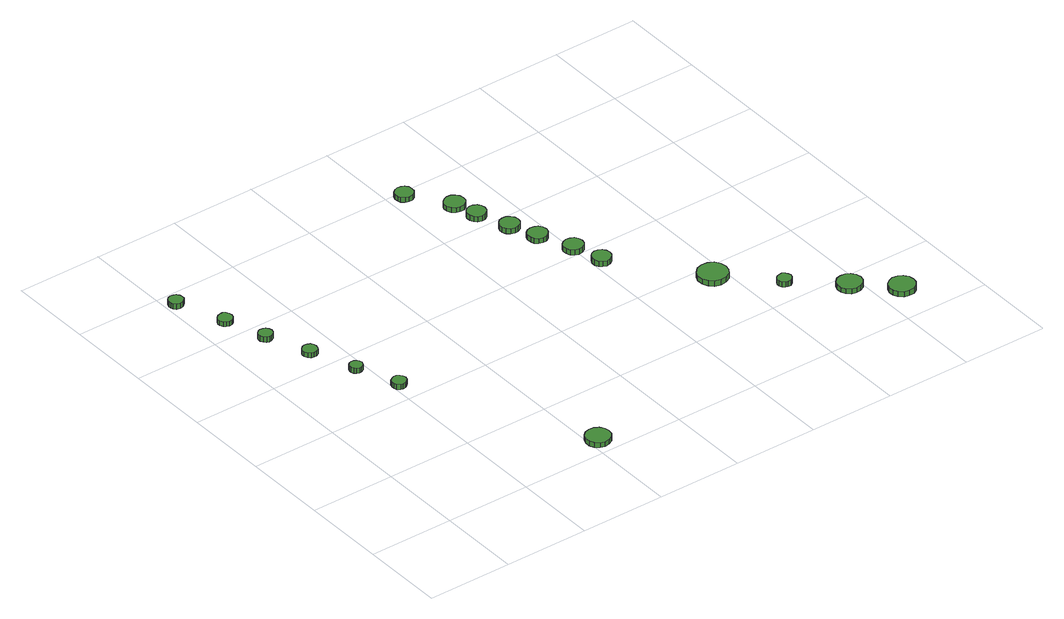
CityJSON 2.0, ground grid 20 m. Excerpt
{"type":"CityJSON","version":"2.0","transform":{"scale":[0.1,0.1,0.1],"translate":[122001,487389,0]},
"CityObjects":{
"tree1":{"type":"SolitaryVegetationObject","attributes":{"function":"something"},"geometry":[{"type":"MultiSurface","lod":"1","boundaries":[[[0,1,2,3,4,5,6,7,8,9,10,11,12,13,14]],[[15,16,17,18,19,20,21,22,23,24,25,26,27,28,29]],[[0,29,28,1]],[[1,28,27,2]],[[2,27,26,3]],[[3,26,25,4]],[[4,25,24,5]],[[5,24,23,6]],[[6,23,22,7]],[[7,22,21,8]],[[8,21,20,9]],[[9,20,19,10]],[[10,19,18,11]],[[11,18,17,12]],[[12,17,16,13]],[[13,16,15,14]],[[14,15,29,0]]]}]},
"tree2":{"type":"SolitaryVegetationObject","attributes":{"function":"something"},"geometry":[{"type":"MultiSurface","lod":"1","boundaries":[[[30,31,32,33,34,35,36,37,38,39,40,41,42,43,44]],[[45,46,47,48,49,50,51,52,53,54,55,56,57,58,59]],[[30,59,58,31]],[[31,58,57,32]],[[32,57,56,33]],[[33,56,55,34]],[[34,55,54,35]],[[35,54,53,36]],[[36,53,52,37]],[[37,52,51,38]],[[38,51,50,39]],[[39,50,49,40]],[[40,49,48,41]],[[41,48,47,42]],[[42,47,46,43]],[[43,46,45,44]],[[44,45,59,30]]]}]},
"tree3":{"type":"SolitaryVegetationObject","attributes":{"function":"something"},"geometry":[{"type":"MultiSurface","lod":"1","boundaries":[[[60,61,62,63,64,65,66,67,68,69,70,71,72,73,74]],[[75,76,77,78,79,80,81,82,83,84,85,86,87,88,89]],[[60,89,88,61]],[[61,88,87,62]],[[62,87,86,63]],[[63,86,85,64]],[[64,85,84,65]],[[65,84,83,66]],[[66,83,82,67]],[[67,82,81,68]],[[68,81,80,69]],[[69,80,79,70]],[[70,79,78,71]],[[71,78,77,72]],[[72,77,76,73]],[[73,76,75,74]],[[74,75,89,60]]]}]},
"tree4":{"type":"SolitaryVegetationObject","attributes":{"function":"something"},"geometry":[{"type":"MultiSurface","lod":"1","boundaries":[[[90,91,92,93,94,95,96,97,98,99,100,101,102,103,104]],[[105,106,107,108,109,110,111,112,113,114,115,116,117,118,119]],[[90,119,118,91]],[[91,118,117,92]],[[92,117,116,93]],[[93,116,115,94]],[[94,115,114,95]],[[95,114,113,96]],[[96,113,112,97]],[[97,112,111,98]],[[98,111,110,99]],[[99,110,109,100]],[[100,109,108,101]],[[101,108,107,102]],[[102,107,106,103]],[[103,106,105,104]],[[104,105,119,90]]]}]},
"tree5":{"type":"SolitaryVegetationObject","attributes":{"function":"something"},"geometry":[{"type":"MultiSurface","lod":"1","boundaries":[[[120,121,122,123,124,125,126,127,128,129,130,131,132,133,134]],[[135,136,137,138,139,140,141,142,143,144,145,146,147,148,149]],[[120,149,148,121]],[[121,148,147,122]],[[122,147,146,123]],[[123,146,145,124]],[[124,145,144,125]],[[125,144,143,126]],[[126,143,142,127]],[[127,142,141,128]],[[128,141,140,129]],[[129,140,139,130]],[[130,139,138,131]],[[131,138,137,132]],[[132,137,136,133]],[[133,136,135,134]],[[134,135,149,120]]]}]},
"tree6":{"type":"SolitaryVegetationObject","attributes":{"function":"something"},"geometry":[{"type":"MultiSurface","lod":"1","boundaries":[[[150,151,152,153,154,155,156,157,158,159,160,161,162,163,164]],[[165,166,167,168,169,170,171,172,173,174,175,176,177,178,179]],[[150,179,178,151]],[[151,178,177,152]],[[152,177,176,153]],[[153,176,175,154]],[[154,175,174,155]],[[155,174,173,156]],[[156,173,172,157]],[[157,172,171,158]],[[158,171,170,159]],[[159,170,169,160]],[[160,169,168,161]],[[161,168,167,162]],[[162,167,166,163]],[[163,166,165,164]],[[164,165,179,150]]]}]},
"tree7":{"type":"SolitaryVegetationObject","attributes":{"function":"something"},"geometry":[{"type":"MultiSurface","lod":"1","boundaries":[[[180,181,182,183,184,185,186,187,188,189,190,191,192,193,194]],[[195,196,197,198,199,200,201,202,203,204,205,206,207,208,209]],[[180,209,208,181]],[[181,208,207,182]],[[182,207,206,183]],[[183,206,205,184]],[[184,205,204,185]],[[185,204,203,186]],[[186,203,202,187]],[[187,202,201,188]],[[188,201,200,189]],[[189,200,199,190]],[[190,199,198,191]],[[191,198,197,192]],[[192,197,196,193]],[[193,196,195,194]],[[194,195,209,180]]]}]},
"tree8":{"type":"SolitaryVegetationObject","attributes":{"function":"something"},"geometry":[{"type":"MultiSurface","lod":"1","boundaries":[[[210,211,212,213,214,215,216,217,218,219,220,221,222,223,224]],[[225,226,227,228,229,230,231,232,233,234,235,236,237,238,239]],[[210,239,238,211]],[[211,238,237,212]],[[212,237,236,213]],[[213,236,235,214]],[[214,235,234,215]],[[215,234,233,216]],[[216,233,232,217]],[[217,232,231,218]],[[218,231,230,219]],[[219,230,229,220]],[[220,229,228,221]],[[221,228,227,222]],[[222,227,226,223]],[[223,226,225,224]],[[224,225,239,210]]]}]},
"tree9":{"type":"SolitaryVegetationObject","attributes":{"function":"something"},"geometry":[{"type":"MultiSurface","lod":"1","boundaries":[[[240,241,242,243,244,245,246,247,248,249,250,251,252,253,254]],[[255,256,257,258,259,260,261,262,263,264,265,266,267,268,269]],[[240,269,268,241]],[[241,268,267,242]],[[242,267,266,243]],[[243,266,265,244]],[[244,265,264,245]],[[245,264,263,246]],[[246,263,262,247]],[[247,262,261,248]],[[248,261,260,249]],[[249,260,259,250]],[[250,259,258,251]],[[251,258,257,252]],[[252,257,256,253]],[[253,256,255,254]],[[254,255,269,240]]]}]},
"tree10":{"type":"SolitaryVegetationObject","attributes":{"function":"something"},"geometry":[{"type":"MultiSurface","lod":"1","boundaries":[[[270,271,272,273,274,275,276,277,278,279,280,281,282,283,284]],[[285,286,287,288,289,290,291,292,293,294,295,296,297,298,299]],[[270,299,298,271]],[[271,298,297,272]],[[272,297,296,273]],[[273,296,295,274]],[[274,295,294,275]],[[275,294,293,276]],[[276,293,292,277]],[[277,292,291,278]],[[278,291,290,279]],[[279,290,289,280]],[[280,289,288,281]],[[281,288,287,282]],[[282,287,286,283]],[[283,286,285,284]],[[284,285,299,270]]]}]},
"tree11":{"type":"SolitaryVegetationObject","attributes":{"function":"something"},"geometry":[{"type":"MultiSurface","lod":"1","boundaries":[[[300,301,302,303,304,305,306,307,308,309,310,311,312,313,314]],[[315,316,317,318,319,320,321,322,323,324,325,326,327,328,329]],[[300,329,328,301]],[[301,328,327,302]],[[302,327,326,303]],[[303,326,325,304]],[[304,325,324,305]],[[305,324,323,306]],[[306,323,322,307]],[[307,322,321,308]],[[308,321,320,309]],[[309,320,319,310]],[[310,319,318,311]],[[311,318,317,312]],[[312,317,316,313]],[[313,316,315,314]],[[314,315,329,300]]]}]},
"tree12":{"type":"SolitaryVegetationObject","attributes":{"function":"something"},"geometry":[{"type":"MultiSurface","lod":"1","boundaries":[[[330,331,332,333,334,335,336,337,338,339,340,341,342,343,344]],[[345,346,347,348,349,350,351,352,353,354,355,356,357,358,359]],[[330,359,358,331]],[[331,358,357,332]],[[332,357,356,333]],[[333,356,355,334]],[[334,355,354,335]],[[335,354,353,336]],[[336,353,352,337]],[[337,352,351,338]],[[338,351,350,339]],[[339,350,349,340]],[[340,349,348,341]],[[341,348,347,342]],[[342,347,346,343]],[[343,346,345,344]],[[344,345,359,330]]]}]},
"tree13":{"type":"SolitaryVegetationObject","attributes":{"function":"something"},"geometry":[{"type":"MultiSurface","lod":"1","boundaries":[[[360,361,362,363,364,365,366,367,368,369,370,371,372,373,374]],[[375,376,377,378,379,380,381,382,383,384,385,386,387,388,389]],[[360,389,388,361]],[[361,388,387,362]],[[362,387,386,363]],[[363,386,385,364]],[[364,385,384,365]],[[365,384,383,366]],[[366,383,382,367]],[[367,382,381,368]],[[368,381,380,369]],[[369,380,379,370]],[[370,379,378,371]],[[371,378,377,372]],[[372,377,376,373]],[[373,376,375,374]],[[374,375,389,360]]]}]},
"tree14":{"type":"SolitaryVegetationObject","attributes":{"function":"something"},"geometry":[{"type":"MultiSurface","lod":"1","boundaries":[[[390,391,392,393,394,395,396,397,398,399,400,401,402,403,404]],[[405,406,407,408,409,410,411,412,413,414,415,416,417,418,419]],[[390,419,418,391]],[[391,418,417,392]],[[392,417,416,393]],[[393,416,415,394]],[[394,415,414,395]],[[395,414,413,396]],[[396,413,412,397]],[[397,412,411,398]],[[398,411,410,399]],[[399,410,409,400]],[[400,409,408,401]],[[401,408,407,402]],[[402,407,406,403]],[[403,406,405,404]],[[404,405,419,390]]]}]},
"tree15":{"type":"SolitaryVegetationObject","attributes":{"function":"something"},"geometry":[{"type":"MultiSurface","lod":"1","boundaries":[[[420,421,422,423,424,425,426,427,428,429,430,431,432,433,434]],[[435,436,437,438,439,440,441,442,443,444,445,446,447,448,449]],[[420,449,448,421]],[[421,448,447,422]],[[422,447,446,423]],[[423,446,445,424]],[[424,445,444,425]],[[425,444,443,426]],[[426,443,442,427]],[[427,442,441,428]],[[428,441,440,429]],[[429,440,439,430]],[[430,439,438,431]],[[431,438,437,432]],[[432,437,436,433]],[[433,436,435,434]],[[434,435,449,420]]]}]},
"tree16":{"type":"SolitaryVegetationObject","attributes":{"function":"something"},"geometry":[{"type":"MultiSurface","lod":"1","boundaries":[[[450,451,452,453,454,455,456,457,458,459,460,461,462,463,464]],[[465,466,467,468,469,470,471,472,473,474,475,476,477,478,479]],[[450,479,478,451]],[[451,478,477,452]],[[452,477,476,453]],[[453,476,475,454]],[[454,475,474,455]],[[455,474,473,456]],[[456,473,472,457]],[[457,472,471,458]],[[458,471,470,459]],[[459,470,469,460]],[[460,469,468,461]],[[461,468,467,462]],[[462,467,466,463]],[[463,466,465,464]],[[464,465,479,450]]]}]},
"tree17":{"type":"SolitaryVegetationObject","attributes":{"function":"something"},"geometry":[{"type":"MultiSurface","lod":"1","boundaries":[[[480,481,482,483,484,485,486,487,488,489,490,491,492,493,494]],[[495,496,497,498,499,500,501,502,503,504,505,506,507,508,509]],[[480,509,508,481]],[[481,508,507,482]],[[482,507,506,483]],[[483,506,505,484]],[[484,505,504,485]],[[485,504,503,486]],[[486,503,502,487]],[[487,502,501,488]],[[488,501,500,489]],[[489,500,499,490]],[[490,499,498,491]],[[491,498,497,492]],[[492,497,496,493]],[[493,496,495,494]],[[494,495,509,480]]]}]},
"tree18":{"type":"SolitaryVegetationObject","attributes":{"function":"something"},"geometry":[{"type":"MultiSurface","lod":"1","boundaries":[[[510,511,512,513,514,515,516,517,518,519,520,521,522,523,524]],[[525,526,527,528,529,530,531,532,533,534,535,536,537,538,539]],[[510,539,538,511]],[[511,538,537,512]],[[512,537,536,513]],[[513,536,535,514]],[[514,535,534,515]],[[515,534,533,516]],[[516,533,532,517]],[[517,532,531,518]],[[518,531,530,519]],[[519,530,529,520]],[[520,529,528,521]],[[521,528,527,522]],[[522,527,526,523]],[[523,526,525,524]],[[524,525,539,510]]]}]}
},
"vertices":[
[40,963,15],[39,970,15],[34,976,15],[28,979,15],[21,980,15],[14,978,15],[9,973,15],[6,966,15],[6,959,15],[9,953,15],[14,948,15],[21,946,15],[28,947,15],[34,950,15],[39,956,15],[39,956,2],[34,950,2],[28,947,2],[21,946,2],[14,948,2],[9,953,2],[6,959,2],[6,966,2],[9,973,2],[14,978,2],[21,980,2],[28,979,2],[34,976,2],[39,970,2],[40,963,2],
[83,851,13],[82,858,13],[78,864,13],[72,868,13],[65,868,13],[58,866,13],[53,861,13],[50,855,13],[50,848,13],[53,841,13],[58,837,13],[65,834,13],[72,835,13],[78,839,13],[82,844,13],[82,844,1],[78,839,1],[72,835,1],[65,834,1],[58,837,1],[53,841,1],[50,848,1],[50,855,1],[53,861,1],[58,866,1],[65,868,1],[72,868,1],[78,864,1],[82,858,1],[83,851,1],
[116,757,13],[114,763,13],[110,769,13],[104,772,13],[97,773,13],[91,771,13],[86,766,13],[83,760,13],[83,753,13],[86,747,13],[91,742,13],[97,740,13],[104,741,13],[110,744,13],[114,750,13],[114,750,0],[110,744,0],[104,741,0],[97,740,0],[91,742,0],[86,747,0],[83,753,0],[83,760,0],[86,766,0],[91,771,0],[97,773,0],[104,772,0],[110,769,0],[114,763,0],[116,757,0],
[154,655,13],[153,662,13],[149,668,13],[143,671,13],[136,672,13],[129,670,13],[124,665,13],[121,659,13],[121,652,13],[124,645,13],[129,640,13],[136,638,13],[143,639,13],[149,642,13],[153,648,13],[153,648,1],[149,642,1],[143,639,1],[136,638,1],[129,640,1],[124,645,1],[121,652,1],[121,659,1],[124,665,1],[129,670,1],[136,672,1],[143,671,1],[149,668,1],[153,662,1],[154,655,1],
[194,551,13],[192,557,13],[189,562,13],[183,565,13],[177,566,13],[171,564,13],[167,560,13],[164,554,13],[164,548,13],[167,543,13],[171,538,13],[177,537,13],[183,537,13],[189,540,13],[192,545,13],[192,545,0],[189,540,0],[183,537,0],[177,537,0],[171,538,0],[167,543,0],[164,548,0],[164,554,0],[167,560,0],[171,564,0],[177,566,0],[183,565,0],[189,562,0],[192,557,0],[194,551,0],
[232,451,14],[230,458,14],[226,463,14],[220,467,14],[213,468,14],[207,465,14],[201,461,14],[199,454,14],[199,447,14],[201,441,14],[207,436,14],[213,434,14],[220,435,14],[226,439,14],[230,444,14],[230,444,1],[226,439,1],[220,435,1],[213,434,1],[207,436,1],[201,441,1],[199,447,1],[199,454,1],[201,461,1],[207,465,1],[213,468,1],[220,467,1],[226,463,1],[230,458,1],[232,451,1],
[446,37,18],[444,48,18],[437,58,18],[427,64,18],[415,65,18],[404,62,18],[395,54,18],[390,43,18],[390,31,18],[395,20,18],[404,12,18],[415,8,18],[427,10,18],[437,16,18],[444,25,18],[444,25,6],[437,16,6],[427,10,6],[415,8,6],[404,12,6],[395,20,6],[390,31,6],[390,43,6],[395,54,6],[404,62,6],[415,65,6],[427,64,6],[437,58,6],[444,48,6],[446,37,6],
[654,980,17],[653,989,17],[647,996,17],[640,1000,17],[631,1001,17],[623,998,17],[616,992,17],[613,984,17],[613,976,17],[616,968,17],[623,962,17],[631,959,17],[640,960,17],[647,964,17],[653,971,17],[653,971,5],[647,964,5],[640,960,5],[631,959,5],[623,962,5],[616,968,5],[613,976,5],[613,984,5],[616,992,5],[623,998,5],[631,1001,5],[640,1000,5],[647,996,5],[653,989,5],[654,980,5],
[735,837,15],[733,846,15],[728,853,15],[720,858,15],[711,859,15],[702,856,15],[696,850,15],[692,842,15],[692,833,15],[696,824,15],[702,818,15],[711,815,15],[720,816,15],[728,821,15],[733,828,15],[733,828,2],[728,821,2],[720,816,2],[711,815,2],[702,818,2],[696,824,2],[692,833,2],[692,842,2],[696,850,2],[702,856,2],[711,859,2],[720,858,2],[728,853,2],[733,846,2],[735,837,2],
[721,892,15],[719,901,15],[713,909,15],[705,914,15],[695,915,15],[686,912,15],[678,905,15],[674,897,15],[674,887,15],[678,878,15],[686,871,15],[695,868,15],[705,869,15],[713,874,15],[719,882,15],[719,882,3],[713,874,3],[705,869,3],[695,868,3],[686,871,3],[678,878,3],[674,887,3],[674,897,3],[678,905,3],[686,912,3],[695,915,3],[705,914,3],[713,909,3],[719,901,3],[721,892,3],
[765,762,14],[763,772,14],[757,779,14],[749,784,14],[740,785,14],[731,782,14],[724,776,14],[720,767,14],[720,758,14],[724,749,14],[731,743,14],[740,740,14],[749,741,14],[757,745,14],[763,753,14],[763,753,1],[757,745,1],[749,741,1],[740,740,1],[731,743,1],[724,749,1],[720,758,1],[720,767,1],[724,776,1],[731,782,1],[740,785,1],[749,784,1],[757,779,1],[763,772,1],[765,762,1],
[790,699,14],[788,708,14],[782,716,14],[774,720,14],[764,721,14],[755,718,14],[748,712,14],[745,703,14],[745,694,14],[748,685,14],[755,679,14],[764,676,14],[774,677,14],[782,682,14],[788,689,14],[788,689,2],[782,682,2],[774,677,2],[764,676,2],[755,679,2],[748,685,2],[745,694,2],[745,703,2],[748,712,2],[755,718,2],[764,721,2],[774,720,2],[782,716,2],[788,708,2],[790,699,2],
[838,545,20],[836,554,20],[831,561,20],[823,566,20],[814,567,20],[805,564,20],[799,558,20],[795,549,20],[795,540,20],[799,532,20],[805,526,20],[814,523,20],[823,524,20],[831,529,20],[836,536,20],[836,536,7],[831,529,7],[823,524,7],[814,523,7],[805,526,7],[799,532,7],[795,540,7],[795,549,7],[799,558,7],[805,564,7],[814,567,7],[823,566,7],[831,561,7],[836,554,7],[838,545,7],
[821,617,17],[819,627,17],[814,634,17],[805,639,17],[796,640,17],[787,637,17],[780,631,17],[776,622,17],[776,613,17],[780,604,17],[787,598,17],[796,595,17],[805,596,17],[814,600,17],[819,608,17],[819,608,4],[814,600,4],[805,596,4],[796,595,4],[787,598,4],[780,604,4],[776,613,4],[776,622,4],[780,631,4],[787,637,4],[796,640,4],[805,639,4],[814,634,4],[819,627,4],[821,617,4],
[998,357,21],[995,371,21],[987,383,21],[974,390,21],[960,391,21],[946,387,21],[936,377,21],[930,364,21],[930,350,21],[936,337,21],[946,327,21],[960,323,21],[974,324,21],[987,331,21],[995,343,21],[995,343,8],[987,331,8],[974,324,8],[960,323,8],[946,327,8],[936,337,8],[930,350,8],[930,364,8],[936,377,8],[946,387,8],[960,391,8],[974,390,8],[987,383,8],[995,371,8],[998,357,8],
[1090,255,16],[1088,262,16],[1084,267,16],[1078,271,16],[1071,271,16],[1065,269,16],[1060,265,16],[1057,258,16],[1057,252,16],[1060,245,16],[1065,241,16],[1071,239,16],[1078,239,16],[1084,243,16],[1088,248,16],[1088,248,3],[1084,243,3],[1078,239,3],[1071,239,3],[1065,241,3],[1060,245,3],[1057,252,3],[1057,258,3],[1060,265,3],[1065,269,3],[1071,271,3],[1078,271,3],[1084,267,3],[1088,262,3],[1090,255,3],
[1202,163,15],[1199,175,15],[1192,184,15],[1182,190,15],[1170,191,15],[1159,188,15],[1150,180,15],[1145,169,15],[1145,157,15],[1150,146,15],[1159,138,15],[1170,135,15],[1182,136,15],[1192,142,15],[1199,151,15],[1199,151,3],[1192,142,3],[1182,136,3],[1170,135,3],[1159,138,3],[1150,146,3],[1145,157,3],[1145,169,3],[1150,180,3],[1159,188,3],[1170,191,3],[1182,190,3],[1192,184,3],[1199,175,3],[1202,163,3],
[1284,90,15],[1282,102,15],[1274,112,15],[1264,118,15],[1251,120,15],[1240,116,15],[1230,108,15],[1225,96,15],[1225,84,15],[1230,73,15],[1240,64,15],[1251,61,15],[1264,62,15],[1274,68,15],[1282,78,15],[1282,78,2],[1274,68,2],[1264,62,2],[1251,61,2],[1240,64,2],[1230,73,2],[1225,84,2],[1225,96,2],[1230,108,2],[1240,116,2],[1251,120,2],[1264,118,2],[1274,112,2],[1282,102,2],[1284,90,2]
]}
